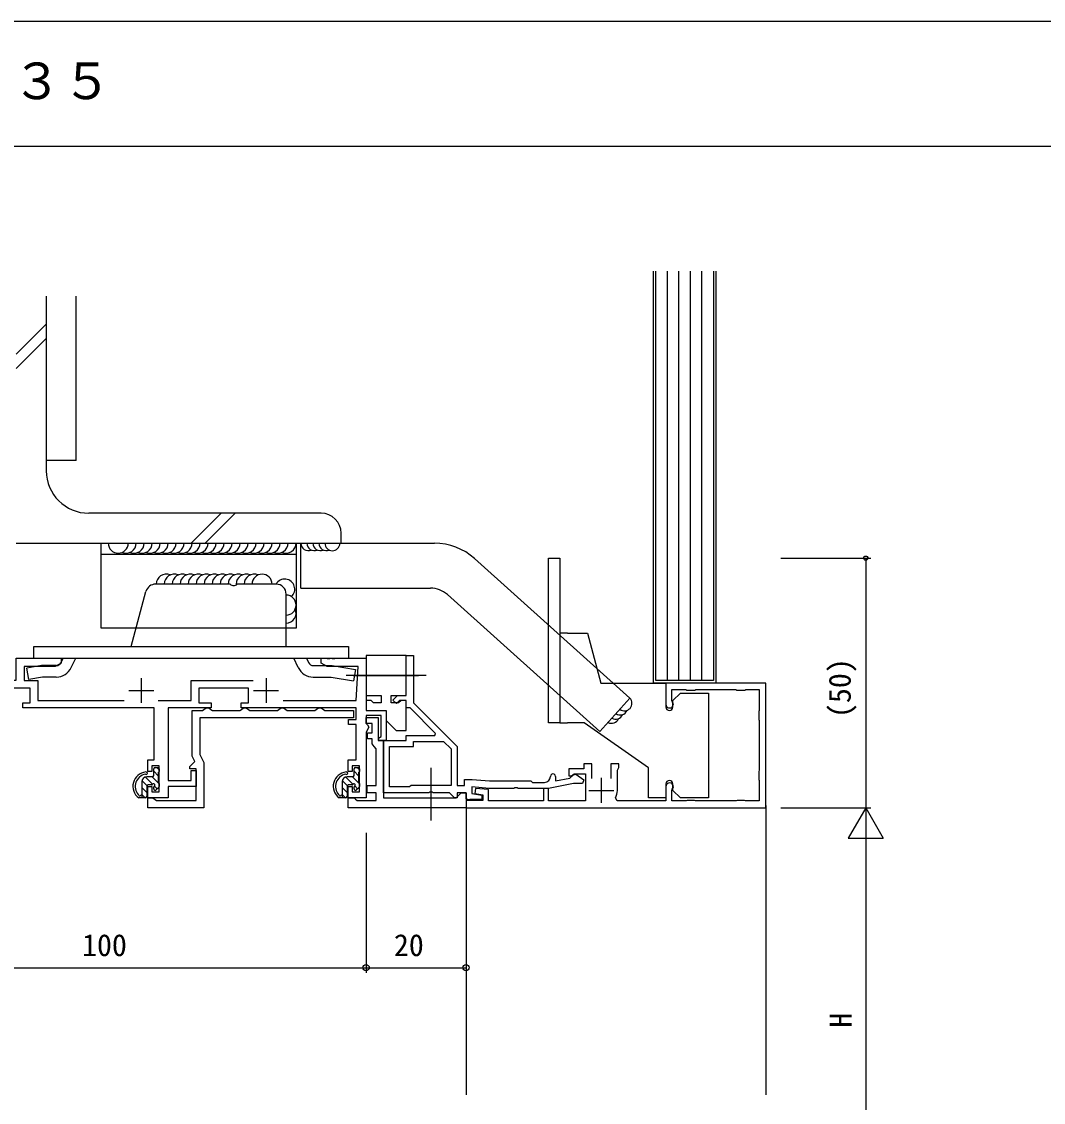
# Model space of a CAD drawing. Units: millimetres on the paper. Extents: x -437 to 438, y -233 to 230.
# Drawn here: x -264.3 to -59.8, y -20.9 to 195.5 of the extents above; entities that cross this region are included whole.
import ezdxf
from ezdxf.enums import TextEntityAlignment as Align

# ---------------------------------------------------------------- set-up
doc = ezdxf.new("R2010")
doc.units = ezdxf.units.MM
for name, color, linetype in [('0-1_USER1', 3, 'Continuous'), ('0-2_YKK_11', 7, 'Continuous'), ('0-3_YKK_11E', 7, 'Continuous'), ('0-4_YKK_12', 2, 'Continuous'), ('0-5_YKK_13', 4, 'Continuous'), ('0-6_YKK_D', 6, 'Continuous'), ('0-7_YKK_ZWAK', 7, 'Continuous'), ('0-8_YSS_K', 3, 'Continuous')]:
    doc.layers.add(name, color=color, linetype=linetype)
doc.styles.add('ＭＳ ゴシック', font='')
doc.styles.get('ＭＳ ゴシック').set_extended_font_data('MS Gothic')

msp = doc.modelspace()

# ---------------------------------------------------------------- linework, layer by layer
at = {"layer": '0-2_YKK_11'}
for points in [[(-197.842, 56.069), (-228.642, 56.069), (-228.642, 48.769), (-227.842, 47.169), (-227.842, 38.069), (-239.042, 38.069), (-239.042, 40.069), (-238.042, 40.069), (-237.578, 39.757), (-237.3, 39.569), (-229.342, 39.569), (-229.342, 45.869), (-230.642, 45.869), (-230.642, 46.369), (-229.626, 47.384), (-230.142, 48.415), (-230.142, 57.569), (-228.083, 57.569), (-227.805, 57.757), (-227.342, 58.069), (-226.842, 58.069), (-226.378, 57.757), (-226.1, 57.569), (-220.583, 57.569), (-220.305, 57.757), (-219.842, 58.069), (-219.342, 58.069), (-218.878, 57.757), (-218.6, 57.569), (-213.083, 57.569), (-212.805, 57.757), (-212.342, 58.069), (-211.842, 58.069), (-211.378, 57.757), (-211.1, 57.569), (-205.583, 57.569), (-205.305, 57.757), (-204.842, 58.069), (-204.342, 58.069), (-203.878, 57.757)], [(-203.878, 57.757), (-203.6, 57.569), (-197.842, 57.569), (-197.842, 56.069)]]:
    msp.add_lwpolyline(points, dxfattribs=at)
msp.add_lwpolyline([(-175.342, 38.069), (-198.942, 38.069), (-198.942, 40.069), (-197.738, 40.069), (-197.442, 39.819), (-197.146, 39.569), (-193.342, 39.569), (-193.342, 41.069), (-195.142, 41.069), (-195.142, 42.569), (-193.342, 42.569), (-193.342, 49.887), (-193.742, 50.377), (-194.142, 50.867), (-194.142, 51.869), (-195.042, 51.869), (-195.042, 53.069), (-194.142, 53.069), (-194.142, 54.969), (-195.342, 54.969), (-195.342, 56.169), (-192.942, 56.169), (-192.942, 51.569), (-191.842, 51.569), (-191.842, 40.069), (-177.342, 40.069), (-176.842, 40.569), (-176.342, 41.069), (-175.342, 41.069)], close=True, dxfattribs=at)
at = {"layer": '0-3_YKK_11E'}
for p, q in [((-240.342, 64.069), (-240.342, 59.069)), ((-215.342, 64.069), (-215.342, 59.069)), ((-242.842, 61.569), (-237.842, 61.569)), ((-217.842, 61.569), (-212.842, 61.569)), ((-148.242, 39.069), (-148.242, 44.069)), ((-150.742, 41.569), (-145.742, 41.569))]:
    msp.add_line(p, q, dxfattribs=at)
for points in [[(-273.792, 63.669), (-265.342, 63.669), (-265.342, 68.069), (-256.342, 68.069), (-256.342, 67.069), (-257.554, 66.369), (-263.742, 66.369), (-263.742, 63.569), (-261.042, 63.569), (-261.042, 59.569), (-243.724, 59.569)], [(-211.959, 59.569), (-197.342, 59.569), (-196.942, 66.369), (-203.129, 66.369), (-204.342, 67.069), (-204.342, 68.069), (-203.3, 68.069), (-203.117, 67.949), (-202.567, 67.949), (-202.384, 68.069), (-202.3, 68.069), (-202.117, 67.949), (-201.567, 67.949), (-201.384, 68.069), (-195.342, 68.069), (-195.342, 57.569), (-191.342, 57.569), (-191.342, 51.569), (-192.761, 51.569), (-192.882, 52.019), (-192.342, 52.331), (-192.342, 56.569), (-195.342, 56.569), (-195.342, 54.969), (-195.042, 54.669), (-194.782, 54.219), (-195.342, 53.249), (-195.342, 40.069), (-198.942, 40.069), (-198.942, 42.369), (-198.142, 42.369), (-198.142, 41.269), (-196.642, 41.269), (-196.642, 46.469), (-198.142, 46.469), (-198.142, 45.369), (-198.942, 45.369), (-198.942, 47.669), (-197.342, 47.669), (-197.342, 54.769)], [(-188.642, 59.569), (-189.259, 58.952), (-189.966, 59.659), (-189.056, 60.569), (-187.342, 60.569), (-187.342, 68.569), (-185.842, 68.569), (-185.842, 59.069)], [(-236.959, 59.569), (-230.342, 59.569), (-230.342, 63.569), (-217.947, 63.569)], [(-150.142, 43.967), (-150.142, 46.869), (-151.742, 46.869), (-151.742, 45.869), (-154.742, 45.869), (-154.742, 44.469), (-154.242, 44.469), (-153.959, 44.669), (-153.676, 44.869), (-151.442, 44.869), (-151.442, 39.469), (-158.842, 39.469), (-158.842, 41.969), (-159.842, 41.969), (-159.842, 39.469), (-170.842, 39.469), (-170.842, 41.743), (-173.42, 41.969), (-173.55, 40.98), (-171.942, 40.697), (-171.942, 39.569), (-175.342, 39.569), (-175.342, 38.069), (-115.342, 38.069), (-115.342, 63.069), (-135.342, 63.069), (-135.342, 58.819)], [(-197.342, 54.769), (-198.842, 54.769), (-198.842, 55.769), (-197.342, 55.769), (-197.342, 58.069), (-220.342, 58.069), (-220.342, 59.069), (-218.842, 59.069), (-218.842, 62.069), (-228.842, 62.069), (-228.842, 59.069), (-226.342, 59.069), (-226.342, 58.069), (-234.942, 58.069), (-234.942, 43.569), (-230.342, 43.569), (-230.342, 45.569), (-229.342, 45.569), (-229.342, 42.369), (-234.942, 42.369), (-234.942, 40.069), (-239.042, 40.069), (-239.042, 42.369), (-238.242, 42.369), (-238.242, 41.269), (-236.742, 41.269), (-236.742, 46.469), (-238.242, 46.469), (-238.242, 45.369), (-239.042, 45.369), (-239.042, 47.669), (-237.742, 47.669), (-237.742, 58.069), (-264.042, 58.069), (-264.042, 59.069), (-262.542, 59.069), (-262.542, 62.069), (-271.542, 62.069)], [(-134.056, 59.344), (-134.142, 59.554), (-134.142, 61.769), (-131.366, 61.769), (-131.13, 61.654), (-129.554, 61.654), (-129.317, 61.769), (-121.366, 61.769), (-121.13, 61.654), (-119.554, 61.654), (-119.317, 61.769), (-116.642, 61.769), (-116.642, 57.594), (-116.757, 57.357), (-116.757, 55.781), (-116.642, 55.544), (-116.642, 45.594), (-116.757, 45.357), (-116.757, 43.781), (-116.642, 43.544), (-116.642, 39.469), (-119.404, 39.469), (-119.62, 39.561), (-121.063, 39.561), (-121.28, 39.469), (-129.404, 39.469), (-129.62, 39.561), (-131.063, 39.561), (-131.28, 39.469), (-134.142, 39.469), (-134.142, 41.584), (-134.056, 41.794)], [(-157.442, 44.369), (-157.442, 43.473), (-154.586, 44.044), (-153.845, 44.674), (-153.392, 44.815), (-151.775, 43.682), (-151.999, 42.969), (-153.842, 42.969), (-158.842, 41.969), (-164.884, 41.969), (-165.067, 42.089), (-165.617, 42.089), (-165.8, 41.969), (-170.713, 41.969), (-174.142, 42.269), (-174.142, 40.969), (-172.142, 40.616), (-172.142, 39.769), (-174.595, 39.769), (-174.818, 39.669), (-175.342, 39.869), (-175.342, 41.069), (-177.142, 41.069), (-177.142, 40.069), (-177.642, 40.069), (-178.642, 41.069), (-181.884, 41.069), (-182.067, 41.189), (-182.617, 41.189), (-182.8, 41.069), (-191.842, 41.069), (-191.842, 51.569), (-187.342, 51.569), (-187.342, 52.569), (-181.587, 52.569), (-181.427, 52.957), (-186.539, 58.069), (-187.342, 58.069), (-187.342, 59.569), (-188.642, 59.569)], [(-185.842, 59.069), (-177.142, 50.369), (-177.142, 42.569), (-175.642, 42.569), (-175.642, 43.769), (-174.076, 43.769), (-170.647, 43.469), (-162.342, 43.469), (-162.042, 43.169), (-159.642, 43.169)], [(-145.042, 41.569), (-145.042, 45.649), (-144.892, 45.909), (-144.742, 46.169), (-144.742, 46.869), (-146.342, 46.869), (-146.342, 43.967)], [(-135.342, 42.319), (-135.342, 39.469), (-145.068, 39.469), (-145.421, 40.058)]]:
    msp.add_lwpolyline(points, dxfattribs=at)
msp.add_lwpolyline([(-178.342, 42.569), (-186.342, 42.569), (-186.642, 42.269), (-190.642, 42.269), (-190.642, 50.369), (-185.842, 50.369), (-185.842, 51.369), (-179.839, 51.369), (-178.342, 49.872)], close=True, dxfattribs=at)
for centre, radius, start, end in [((-134.592, 58.819), 0.75, 180.00002, 44.41533), ((-159.642, 44.369), 1.2, 270.00001, 359.99999), ((-157.942, 44.369), 0.5, 359.99999, 180.00001), ((-148.242, 41.569), 3.2, 331.82138, 0.00001), ((-134.592, 42.319), 0.75, 315.58467, 179.99998)]:
    msp.add_arc(centre, radius, start, end, dxfattribs=at)
at = {"layer": '0-4_YKK_12'}
for p, q in [((-175.342, 38.369), (-175.342, -19.399)), ((-115.342, 38.569), (-115.342, -19.399))]:
    msp.add_line(p, q, dxfattribs=at)
at = {"layer": '0-5_YKK_13'}
for p, q in [((-259.342, 140.5), (-259.342, 105.569)), ((-253.342, 107.654), (-253.342, 140.5)), ((-259.342, 134.901), (-265.342, 128.901)), ((-259.342, 132.072), (-265.342, 126.072)), ((-253.342, 107.654), (-259.342, 107.654)), ((-204.342, 97.069), (-250.842, 97.069)), ((-224.342, 97.069), (-230.342, 91.069)), ((-221.513, 97.069), (-227.513, 91.069)), ((-200.342, 91.069), (-200.342, 93.069)), ((-265.342, 91.069), (-200.342, 91.069)), ((-209.342, 88.769), (-248.342, 88.769)), ((-158.842, 55.069), (-158.842, 88.069)), ((-158.842, 88.069), (-156.542, 88.069)), ((-156.542, 88.069), (-156.542, 55.069)), ((-222.556, 82.869), (-237.458, 82.869)), ((-213.342, 82.869), (-221.128, 82.869)), ((-242.342, 70.369), (-239.39, 81.387)), ((-211.342, 70.369), (-211.342, 80.869)), ((-155.042, 73.069), (-156.542, 73.069)), ((-155.042, 73.069), (-151.021, 73.069)), ((-151.021, 73.069), (-148.342, 63.069)), ((-261.842, 70.369), (-198.842, 70.369)), ((-261.842, 68.069), (-261.842, 70.369)), ((-198.842, 70.369), (-198.842, 68.069)), ((-261.842, 68.069), (-198.842, 68.069)), ((-255.991, 68.069), (-256.43, 67.141)), ((-254.351, 66.157), (-253.446, 68.069)), ((-208.928, 66.174), (-209.812, 68.069)), ((-207.274, 68.069), (-206.844, 67.146)), ((-260.301, 66.569), (-263.213, 66.056)), ((-257.334, 66.569), (-260.301, 66.569)), ((-205.938, 66.569), (-202.142, 66.569)), ((-202.142, 66.569), (-197.47, 65.745)), ((-197.47, 65.745), (-197.87, 63.48)), ((-257.334, 64.269), (-260.1, 64.269)), ((-205.938, 64.269), (-202.343, 64.269)), ((-202.343, 64.269), (-197.87, 63.48)), ((-183.342, 64.569), (-199.342, 64.569)), ((-197.842, 64.569), (-184.842, 64.569)), ((-148.342, 63.069), (-135.342, 63.069)), ((-135.342, 63.069), (-135.342, 58.269)), ((-133.942, 59.569), (-132.442, 61.069)), ((-132.442, 61.069), (-126.842, 61.069)), ((-126.842, 61.069), (-126.842, 40.069)), ((-133.942, 58.269), (-133.942, 59.569)), ((-156.542, 55.069), (-158.842, 55.069)), ((-156.542, 55.069), (-155.042, 55.069)), ((-151.695, 55.069), (-155.042, 55.069)), ((-237.842, 44.569), (-237.842, 45.869)), ((-237.542, 46.169), (-237.042, 46.169)), ((-236.742, 45.715), (-237.196, 46.169)), ((-236.742, 45.869), (-236.742, 45.369)), ((-197.742, 44.569), (-197.742, 45.869)), ((-197.442, 46.169), (-196.942, 46.169)), ((-196.642, 45.715), (-197.096, 46.169)), ((-196.642, 45.869), (-196.642, 45.369)), ((-182.335, 35.569), (-182.335, 46.069)), ((-239.202, 42.518), (-240.209, 43.525)), ((-238.061, 42.791), (-239.504, 44.234)), ((-238.142, 44.269), (-239.242, 44.269)), ((-236.742, 42.886), (-238.125, 44.27)), ((-236.942, 44.501), (-237.842, 45.401)), ((-236.942, 45.169), (-236.942, 43.169)), ((-199.102, 42.518), (-200.109, 43.525)), ((-197.961, 42.791), (-199.404, 44.234)), ((-198.042, 44.269), (-199.142, 44.269)), ((-196.642, 42.886), (-198.025, 44.27)), ((-196.842, 44.501), (-197.742, 45.401)), ((-196.842, 45.169), (-196.842, 43.169)), ((-240.242, 43.269), (-240.242, 40.069)), ((-239.242, 41.144), (-240.242, 42.144)), ((-239.242, 42.369), (-239.242, 40.369)), ((-238.303, 42.669), (-238.942, 42.669)), ((-237.842, 41.869), (-237.842, 42.208)), ((-237.128, 41.858), (-237.719, 42.45)), ((-236.83, 42.157), (-237.33, 41.657)), ((-236.742, 42.969), (-236.742, 42.369)), ((-200.142, 43.269), (-200.142, 40.069)), ((-199.142, 41.144), (-200.142, 42.144)), ((-199.142, 42.369), (-199.142, 40.369)), ((-198.203, 42.669), (-198.842, 42.669)), ((-197.742, 41.869), (-197.742, 42.208)), ((-197.028, 41.858), (-197.619, 42.45)), ((-196.73, 42.157), (-197.23, 41.657)), ((-196.642, 42.969), (-196.642, 42.369)), ((-135.342, 42.869), (-135.342, 40.069)), ((-133.942, 41.569), (-133.942, 42.869)), ((-132.442, 40.069), (-133.942, 41.569)), ((-239.542, 40.069), (-240.842, 40.069)), ((-239.581, 40.069), (-240.242, 40.73)), ((-199.442, 40.069), (-200.742, 40.069)), ((-199.481, 40.069), (-200.142, 40.73)), ((-135.342, 40.069), (-138.842, 40.069)), ((-126.842, 40.069), (-132.442, 40.069))]:
    msp.add_line(p, q, dxfattribs=at)
for points in [[(-209.342, 74.069), (-248.342, 74.069), (-248.342, 91.069), (-209.342, 91.069)], [(-187.342, 60.569), (-187.342, 68.569), (-195.342, 68.569), (-195.342, 60.569), (-192.342, 60.569), (-192.342, 59.069), (-193.842, 59.069), (-194.342, 59.569), (-195.342, 59.569), (-195.342, 57.569), (-191.342, 57.569), (-191.342, 55.569), (-189.342, 53.569), (-187.342, 53.569), (-187.342, 59.569), (-188.342, 59.569), (-188.842, 59.069), (-190.342, 59.069), (-190.342, 60.569)]]:
    msp.add_lwpolyline(points, close=True, dxfattribs=at)
for points in [[(-260.1, 64.269), (-262.814, 63.791), (-263.213, 66.056)], [(-138.842, 40.069), (-138.842, 46.069), (-151.695, 55.069)]]:
    msp.add_lwpolyline(points, dxfattribs=at)
for centre, radius, start, end in [((-250.842, 105.569), 8.5, 180, 270), ((-204.342, 93.069), 4, 0, 90), ((-237.458, 80.869), 2, 90, 165), ((-221.842, 83.569), 1, 224.427, 315.573), ((-213.342, 80.869), 2, 0, 90), ((-257.334, 67.569), 1, 270, 334.66912), ((-205.938, 67.569), 1, 205, 270), ((-257.334, 67.569), 3.3, 270, 334.66912), ((-205.938, 67.569), 3.3, 205, 270), ((-134.642, 58.269), 0.7, 180, 0), ((-237.542, 45.869), 0.3, 90, 180), ((-237.042, 45.869), 0.3, 0, 90), ((-197.442, 45.869), 0.3, 90, 180), ((-196.942, 45.869), 0.3, 0, 90), ((-239.127, 42.39), 2.885, 96.09611, 233.54807), ((-239.042, 42.356), 2.504, 100.74783, 220.54194), ((-239.242, 43.269), 1, 90, 180), ((-239.363, 45.019), 0.25, 234.41837, 106.3612), ((-238.142, 44.569), 0.3, 270, 0), ((-236.942, 45.369), 0.2, 270, 0), ((-199.027, 42.39), 2.885, 96.09611, 233.54807), ((-198.942, 42.356), 2.504, 100.74783, 220.54194), ((-199.142, 43.269), 1, 90, 180), ((-199.263, 45.019), 0.25, 234.41837, 106.3612), ((-198.042, 44.569), 0.3, 270, 0), ((-196.842, 45.369), 0.2, 270, 0), ((-134.642, 42.869), 0.7, 0, 180), ((-238.942, 42.369), 0.3, 90, 180), ((-238.303, 42.969), 0.3, 270, 326.94427), ((-237.842, 42.669), 0.25, 303.05573, 146.94427), ((-237.542, 42.208), 0.3, 123.05573, 180), ((-237.542, 41.869), 0.3, 180, 315), ((-236.942, 42.969), 0.2, 0, 90), ((-237.042, 42.369), 0.3, 315, 0), ((-198.842, 42.369), 0.3, 90, 180), ((-198.203, 42.969), 0.3, 270, 326.94427), ((-197.742, 42.669), 0.25, 303.05573, 146.94427), ((-197.442, 42.208), 0.3, 123.05573, 180), ((-197.442, 41.869), 0.3, 180, 315), ((-196.842, 42.969), 0.2, 0, 90), ((-196.942, 42.369), 0.3, 315, 0), ((-241.102, 40.473), 0.3, 23.04961, 58.3781), ((-240.642, 40.669), 0.2, 203.04961, 323.1301), ((-240.242, 40.369), 0.3, 90, 143.1301), ((-239.542, 40.369), 0.3, 270, 0), ((-201.002, 40.473), 0.3, 23.04961, 58.3781), ((-200.542, 40.669), 0.2, 203.04961, 323.1301), ((-200.142, 40.369), 0.3, 90, 143.1301), ((-199.442, 40.369), 0.3, 270, 0)]:
    msp.add_arc(centre, radius, start, end, dxfattribs=at)
at = {"layer": '0-6_YKK_D'}
for p, q in [((-112.342, 88.069), (-94.342, 88.069)), ((-95.342, 88.069), (-95.342, 38.069)), ((-112.342, 38.069), (-94.342, 38.069)), ((-112.342, 38.069), (-94.342, 38.069)), ((-95.342, 38.069), (-98.842, 32.007)), ((-95.342, 38.069), (-91.842, 32.007)), ((-95.342, 38.069), (-95.342, 25.945)), ((-195.342, 33.103), (-195.342, 5.069)), ((-195.342, 33.103), (-195.342, 5.069)), ((-98.842, 32.007), (-91.842, 32.007)), ((-95.342, 31.069), (-95.342, -37.367)), ((-295.342, 6.069), (-195.342, 6.069)), ((-195.342, 6.069), (-175.342, 6.069))]:
    msp.add_line(p, q, dxfattribs=at)
for centre, radius in [((-95.342, 88.069), 0.425), ((-195.342, 6.069), 0.637), ((-195.342, 6.069), 0.637), ((-175.342, 6.069), 0.637)]:
    msp.add_circle(centre, radius, dxfattribs=at)
at = {"layer": '0-7_YKK_ZWAK'}
for p, q in [((438.1, 195.5), (-436.9, 195.5)), ((438.1, 170.5), (-436.9, 170.5))]:
    msp.add_line(p, q, dxfattribs=at)
at = {"layer": '0-8_YSS_K'}
for p, q in [((-135.042, 63.569), (-135.042, 145.5)), ((-132.742, 63.569), (-132.742, 145.5)), ((-130.442, 63.569), (-130.442, 145.5)), ((-128.142, 63.569), (-128.142, 145.5)), ((-173.63, 87.992), (-142.547, 60.042)), ((-208.401, 82.069), (-182.42, 82.069)), ((-179.077, 80.787), (-148.565, 53.35)), ((-142.547, 60.042), (-148.565, 53.35))]:
    msp.add_line(p, q, dxfattribs=at)
for points in [[(-125.342, 145.5), (-125.342, 63.069), (-137.842, 63.069), (-137.842, 145.5)], [(-125.842, 145.5), (-125.842, 63.569), (-137.342, 63.569), (-137.342, 145.5)], [(-208.401, 82.069), (-208.4, 91.069), (-181.653, 91.069)]]:
    msp.add_lwpolyline(points, dxfattribs=at)
for centre, radius, start, end in [((-244.942, 91.069), 2, 180, 0), ((-243.342, 91.069), 2, 246.42182, 0), ((-241.742, 91.069), 2, 246.42182, 0), ((-240.142, 91.069), 2, 246.42182, 0), ((-238.542, 91.069), 2, 246.42182, 0), ((-236.942, 91.069), 2, 246.42182, 0), ((-235.342, 91.069), 2, 246.42182, 0), ((-233.742, 91.069), 2, 246.42182, 0), ((-232.142, 91.069), 2, 246.42182, 0), ((-230.542, 91.069), 2, 246.42182, 0), ((-228.942, 91.069), 2, 246.42182, 0), ((-227.342, 91.069), 2, 246.42182, 0), ((-225.742, 91.069), 2, 246.42182, 0), ((-224.142, 91.069), 2, 246.42182, 0), ((-222.542, 91.069), 2, 246.42182, 0), ((-220.942, 91.069), 2, 246.42182, 0), ((-219.342, 91.069), 2, 246.42182, 0), ((-217.742, 91.069), 2, 246.42182, 0), ((-216.142, 91.069), 2, 246.42182, 0), ((-214.542, 91.069), 2, 246.42182, 0), ((-212.942, 91.069), 2, 246.42182, 0), ((-211.342, 91.069), 2, 246.42182, 0), ((-206.901, 91.069), 1.5, 180, 293.57818), ((-205.701, 91.069), 1.5, 180, 293.57818), ((-204.501, 91.069), 1.5, 180, 293.57818), ((-203.301, 91.069), 1.5, 180, 293.8464), ((-202.088, 91.069), 1.5, 180, 358.92467), ((-181.653, 79.069), 12, 48.03774, 90), ((-235.355, 82.869), 2, 66.42182, 180), ((-233.755, 82.869), 2, 66.42182, 180), ((-232.155, 82.869), 2, 66.42182, 180), ((-230.555, 82.869), 2, 66.42182, 180), ((-228.955, 82.869), 2, 66.42182, 180), ((-227.355, 82.869), 2, 66.42182, 180), ((-225.755, 82.869), 2, 66.42182, 180), ((-224.155, 82.869), 2, 66.42182, 180), ((-222.555, 82.869), 2, 66.42182, 180), ((-220.955, 82.869), 2, 66.42182, 180), ((-219.355, 82.869), 2, 66.42182, 180), ((-217.755, 82.869), 2, 66.42182, 180), ((-216.155, 82.869), 2, 360, 180), ((-211.61, 81.869), 2, 311.38302, 150), ((-211.342, 78.669), 2, 270, 90), ((-182.42, 77.069), 5, 48.03774, 90), ((-211.342, 77.069), 2, 270, 23.57818), ((-143.626, 59.001), 1.5, 232.0896, 43.98589), ((-145.353, 57.334), 1.5, 238.62391, 337.56407), ((-144.49, 58.167), 1.5, 235.34479, 337.56407), ((-146.216, 56.5), 1.5, 241.93853, 337.56407)]:
    msp.add_arc(centre, radius, start, end, dxfattribs=at)

# ---------------------------------------------------------------- texts
at = {"layer": '0-1_USER1', "style": 'ＭＳ ゴシック'}
msp.add_text('見切縁３５', height=7.331, dxfattribs=at).set_placement((-296.175, 177.773), align=Align.BOTTOM_LEFT)
at = {"layer": '0-6_YKK_D', "style": 'ＭＳ ゴシック'}
for s, p in [('(50)', (-97.023, 56.063)), ('H', (-96.842, -5.944))]:
    msp.add_text(s, height=4.399, rotation=90, dxfattribs=at).set_placement(p, align=Align.BOTTOM_LEFT)
for s, p in [('100', (-252.194, 7.069)), ('20', (-189.774, 7.069))]:
    msp.add_text(s, height=4.399, dxfattribs=at).set_placement(p, align=Align.BOTTOM_LEFT)

doc.saveas('drawing.dxf')
